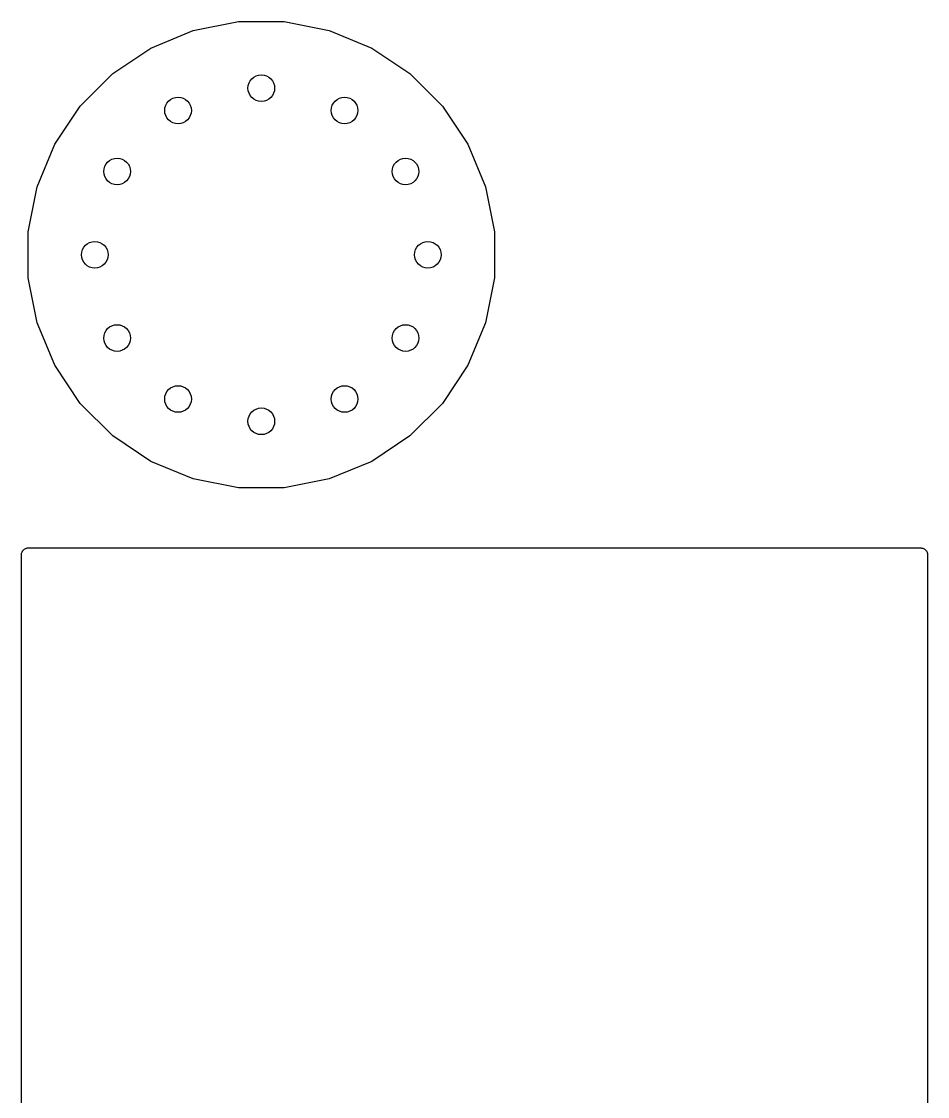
# Model space of a CAD drawing. Extents: x 73.2 to 146.9, y -82.5 to -28.5.
# Drawn here: x 73.2 to 86.8, y -44.63 to -28.5 of the extents above; entities that cross this region are included whole.
import ezdxf

# ---------------------------------------------------------------- set-up
doc = ezdxf.new("R2010")
doc.units = 0
doc.header["$MEASUREMENT"] = 0
doc.layers.add('BLACK', color=7, linetype='CONTINUOUS')

msp = doc.modelspace()

# ---------------------------------------------------------------- linework, layer by layer
at = {"layer": 'BLACK', "linetype": 'CONTINUOUS'}
for p, q in [((75.7791, -28.6345), (76.4553, -28.5)), ((76.4553, -28.5), (77.1447, -28.5)), ((77.1447, -28.5), (77.8209, -28.6345)), ((75.1421, -28.8983), (75.7791, -28.6345)), ((77.8209, -28.6345), (78.4579, -28.8983)), ((74.5689, -29.2814), (75.1421, -28.8983)), ((78.4579, -28.8983), (79.0311, -29.2814)), ((74.0814, -29.7689), (74.5689, -29.2814)), ((79.0311, -29.2814), (79.5186, -29.7689)), ((73.6983, -30.3421), (74.0814, -29.7689)), ((79.5186, -29.7689), (79.9017, -30.3421)), ((73.4345, -30.9791), (73.6983, -30.3421)), ((79.9017, -30.3421), (80.1655, -30.9791)), ((73.3, -31.6553), (73.4345, -30.9791)), ((80.1655, -30.9791), (80.3, -31.6553)), ((73.3, -32.3447), (73.3, -31.6553)), ((80.3, -31.6553), (80.3, -32.3447)), ((73.4345, -33.0209), (73.3, -32.3447)), ((80.3, -32.3447), (80.1655, -33.0209)), ((73.6983, -33.6579), (73.4345, -33.0209)), ((80.1655, -33.0209), (79.9017, -33.6579)), ((74.0814, -34.2311), (73.6983, -33.6579)), ((79.9017, -33.6579), (79.5186, -34.2311)), ((74.5689, -34.7186), (74.0814, -34.2311)), ((79.5186, -34.2311), (79.0311, -34.7186)), ((75.1421, -35.1017), (74.5689, -34.7186)), ((79.0311, -34.7186), (78.4579, -35.1017)), ((75.7791, -35.3655), (75.1421, -35.1017)), ((78.4579, -35.1017), (77.8209, -35.3655)), ((76.4553, -35.5), (75.7791, -35.3655)), ((77.8209, -35.3655), (77.1447, -35.5)), ((77.1447, -35.5), (76.4553, -35.5)), ((73.2081, -36.4606), (73.2126, -36.4523)), ((73.2126, -36.4523), (73.2171, -36.4441)), ((73.2171, -36.4441), (73.2173, -36.4438)), ((73.2173, -36.4438), (73.2175, -36.4435)), ((73.2175, -36.4435), (73.2235, -36.4363)), ((73.2235, -36.4363), (73.2295, -36.429)), ((73.2295, -36.429), (73.2298, -36.4288)), ((73.2298, -36.4288), (73.23, -36.4286)), ((73.23, -36.4286), (73.2373, -36.4227)), ((73.2373, -36.4227), (73.2447, -36.4167)), ((73.2447, -36.4167), (73.245, -36.4165)), ((73.245, -36.4165), (73.2452, -36.4163)), ((73.2452, -36.4163), (73.2535, -36.412)), ((73.2535, -36.412), (73.2619, -36.4075)), ((73.2619, -36.4075), (73.2622, -36.4074)), ((73.2622, -36.4074), (73.2625, -36.4073)), ((73.2625, -36.4073), (73.2715, -36.4046)), ((73.2715, -36.4046), (73.2806, -36.4019)), ((73.2806, -36.4019), (73.2809, -36.4019)), ((73.2809, -36.4019), (73.2813, -36.4018)), ((73.2813, -36.4018), (73.2907, -36.4009)), ((73.2907, -36.4009), (73.3, -36.4)), ((73.3, -36.4), (86.7, -36.4)), ((86.7, -36.4), (86.7007, -36.4)), ((86.7007, -36.4), (86.7007, -36.4)), ((86.7007, -36.4), (86.7007, -36.4)), ((86.7007, -36.4), (86.7014, -36.4)), ((86.7014, -36.4), (86.7107, -36.4011)), ((86.7107, -36.4011), (86.7201, -36.402)), ((86.7201, -36.402), (86.7204, -36.4021)), ((86.7204, -36.4021), (86.7208, -36.4022)), ((86.7208, -36.4022), (86.7298, -36.405)), ((86.7298, -36.405), (86.7388, -36.4078)), ((86.7388, -36.4078), (86.7391, -36.408)), ((86.7391, -36.408), (86.7394, -36.4081)), ((86.7394, -36.4081), (86.7477, -36.4126)), ((86.7477, -36.4126), (86.7559, -36.4171)), ((86.7559, -36.4171), (86.7562, -36.4173)), ((86.7562, -36.4173), (86.7565, -36.4175)), ((86.7565, -36.4175), (86.7637, -36.4235)), ((86.7637, -36.4235), (86.771, -36.4295)), ((86.771, -36.4295), (86.7712, -36.4298)), ((86.7712, -36.4298), (86.7714, -36.43)), ((86.7714, -36.43), (86.7773, -36.4373)), ((86.7773, -36.4373), (86.7833, -36.4447)), ((86.7833, -36.4447), (86.7835, -36.445)), ((86.7835, -36.445), (86.7837, -36.4452)), ((86.7837, -36.4452), (86.788, -36.4535)), ((86.788, -36.4535), (86.7925, -36.4619)), ((73.2, -36.4986), (73.2011, -36.4893)), ((73.2, -36.4993), (73.2, -36.4986)), ((73.2, -36.5), (73.2, -36.4993)), ((73.2, -36.4993), (73.2, -36.4993)), ((73.2, -36.4993), (73.2, -36.4993)), ((73.2, -58.3), (73.2, -36.5)), ((73.2011, -36.4893), (73.202, -36.4799)), ((73.202, -36.4799), (73.2021, -36.4796)), ((73.2021, -36.4796), (73.2022, -36.4792)), ((73.2022, -36.4792), (73.205, -36.4702)), ((73.205, -36.4702), (73.2078, -36.4612)), ((73.2078, -36.4612), (73.208, -36.4609)), ((73.208, -36.4609), (73.2081, -36.4606)), ((86.7925, -36.4619), (86.7926, -36.4622)), ((86.7926, -36.4622), (86.7927, -36.4625)), ((86.7927, -36.4625), (86.7954, -36.4715)), ((86.7954, -36.4715), (86.7981, -36.4806)), ((86.7981, -36.4806), (86.7981, -36.4809)), ((86.7981, -36.4809), (86.7982, -36.4813)), ((86.7982, -36.4813), (86.7991, -36.4907)), ((86.7991, -36.4907), (86.8, -36.5)), ((86.8, -36.5), (86.8, -58.3))]:
    msp.add_line(p, q, dxfattribs=at)
at = {"layer": 'BLACK'}
for centre in [(76.8, -29.5), (75.55, -29.8349), (78.05, -29.8349), (74.6349, -30.75), (78.9651, -30.75), (74.3, -32), (79.3, -32), (74.6349, -33.25), (78.9651, -33.25), (75.55, -34.1651), (78.05, -34.1651), (76.8, -34.5)]:
    msp.add_circle(centre, 0.2, dxfattribs=at)

doc.saveas('drawing.dxf')
